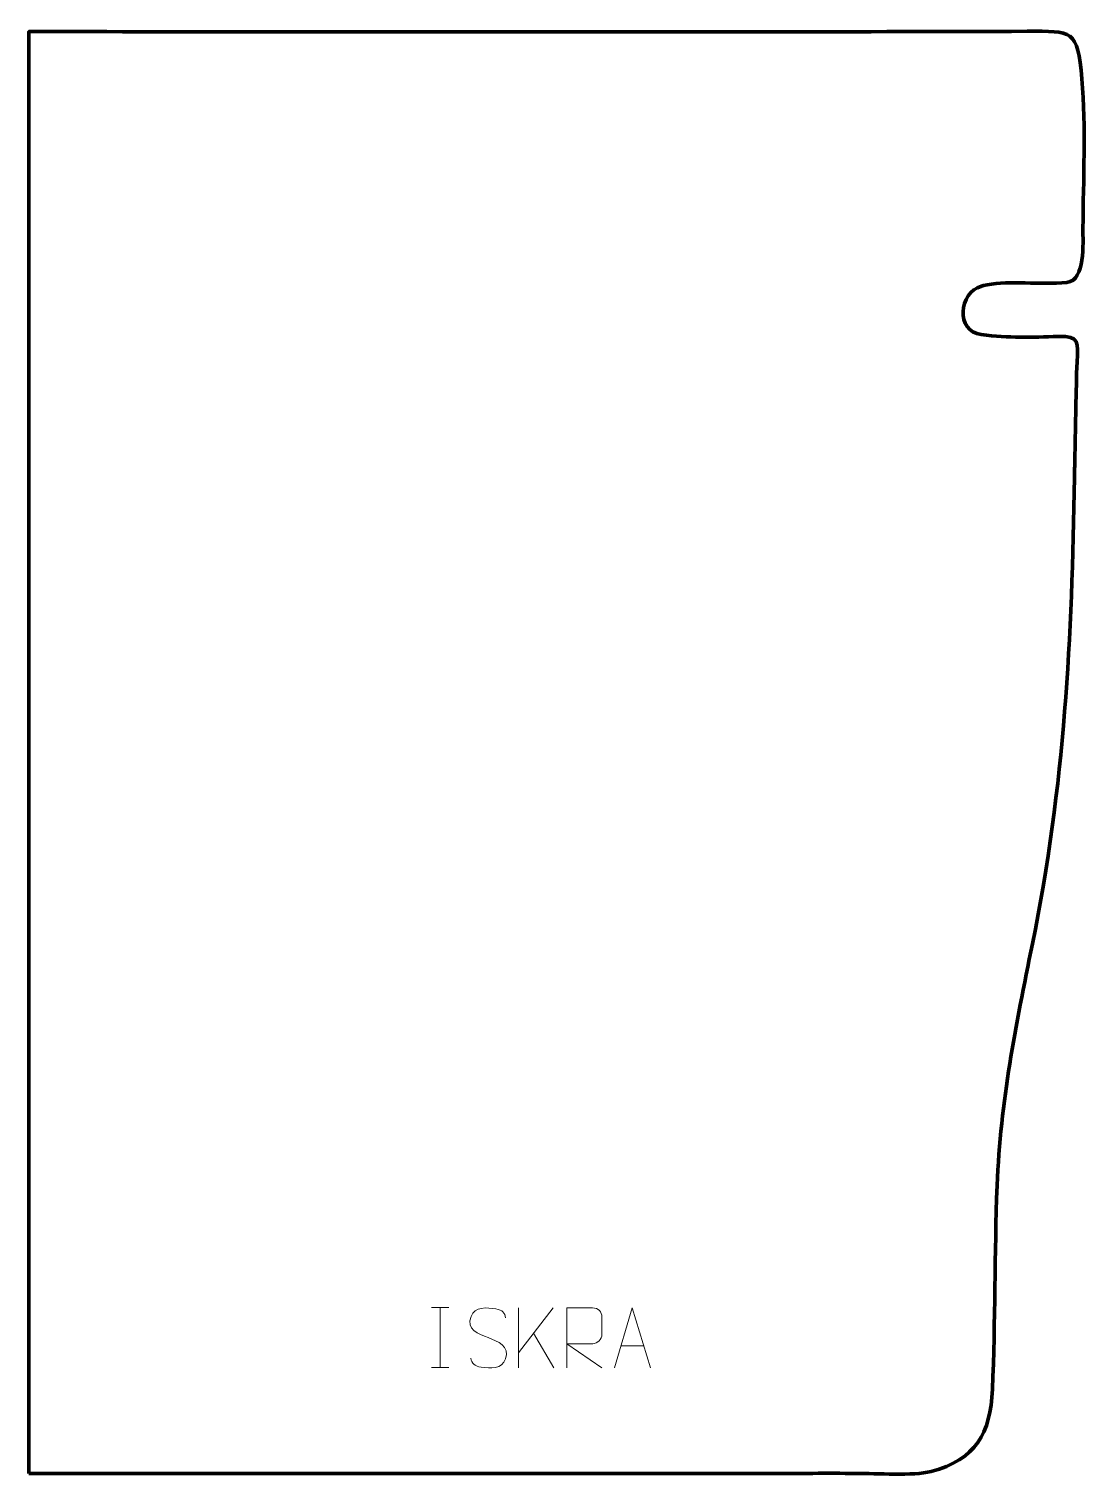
# Model space of a CAD drawing. Header units: millimetres. Extents: x 1461 to 1901, y 102 to 703.
import ezdxf

# ---------------------------------------------------------------- set-up
doc = ezdxf.new("R2010")
doc.units = ezdxf.units.MM
doc.header["$MEASUREMENT"] = 0
doc.layers.add('layer 2', color=7, linetype='Continuous')
doc.layers.add('layer 3', color=7, linetype='Continuous')

msp = doc.modelspace()

# ---------------------------------------------------------------- linework, layer by layer
at = {"layer": 'layer 2', "color": 142, "lineweight": 9}
for points in [[(1628.698, 171.6852), (1628.698, 171.6852), (1635.8613, 171.6852), (1635.8613, 171.6852)], [(1632.2796, 171.6852), (1632.2796, 171.6852), (1632.2796, 146.7488), (1632.2796, 146.7488)], [(1664.9009, 171.5113), (1664.9009, 171.5113), (1664.9009, 146.5749), (1664.9009, 146.5749)], [(1679.2673, 171.5113), (1679.2673, 171.5113), (1664.9009, 152.8844), (1664.9009, 152.8844)], [(1679.5923, 146.6706), (1679.5923, 146.6706), (1671.1277, 160.9744), (1671.1277, 160.9744)], [(1707.4745, 155.818), (1707.4745, 155.818), (1716.9637, 155.818), (1716.9637, 155.818)], [(1628.698, 146.7488), (1628.698, 146.7488), (1635.8613, 146.7488), (1635.8613, 146.7488)]]:
    msp.add_open_spline(points, degree=3, dxfattribs=at)
for points, knots in [([(1652.2659, 159.2169), (1648.0205, 160.6863), (1643.1157, 162.4808), (1645.1194, 167.9974), (1645.1194, 167.9974), (1646.6219, 172.1344), (1651.832, 171.7461), (1655.4331, 171.1455), (1655.4331, 171.1455), (1658.2917, 170.6686), (1659.1558, 169.4562), (1659.4662, 167.3736)], [0, 0, 0, 0, 0.25, 0.25, 0.25, 0.25, 0.5, 0.5, 0.5, 0.5, 1, 1, 1, 1]), ([(1684.9059, 146.5749), (1684.9059, 146.5749), (1684.9059, 171.5113), (1684.9059, 171.5113), (1684.9059, 171.5113), (1688.4982, 171.5113), (1692.0913, 171.5113), (1695.684, 171.5113), (1695.684, 171.5113), (1698.0077, 171.4736), (1699.5639, 169.9847), (1699.5599, 167.6199), (1699.5599, 167.6199), (1699.5594, 165.5858), (1699.5594, 162.5285), (1699.5599, 160.4939), (1699.5599, 160.4939), (1699.5533, 158.6197), (1697.7423, 156.6792), (1695.7342, 156.6602), (1695.7342, 156.6602), (1695.7342, 156.6602), (1684.9059, 156.6602), (1684.9059, 156.6602), (1684.9059, 156.6602), (1684.9059, 156.6602), (1699.5506, 146.5749), (1699.5506, 146.5749)], [0, 0, 0, 0, 0.125, 0.125, 0.125, 0.125, 0.25, 0.25, 0.25, 0.25, 0.375, 0.375, 0.375, 0.375, 0.5, 0.5, 0.5, 0.5, 0.625, 0.625, 0.625, 0.625, 0.75, 0.75, 0.75, 0.75, 1, 1, 1, 1]), ([(1704.7538, 146.5749), (1704.7538, 146.5749), (1712.1197, 171.5114), (1712.1197, 171.5114), (1712.1197, 171.5114), (1712.1197, 171.5114), (1719.6844, 146.5749), (1719.6844, 146.5749)], [0, 0, 0, 0, 0.33333333, 0.33333333, 0.33333333, 0.33333333, 1, 1, 1, 1]), ([(1652.2659, 159.2168), (1656.2816, 157.5712), (1661.3077, 155.6842), (1659.4749, 150.3276), (1659.4749, 150.3276), (1658.0162, 146.0641), (1653.1088, 146.3207), (1649.3852, 146.875), (1649.3852, 146.875), (1646.6371, 147.2845), (1645.417, 148.4972), (1645.0393, 150.6079)], [0, 0, 0, 0, 0.25, 0.25, 0.25, 0.25, 0.5, 0.5, 0.5, 0.5, 1, 1, 1, 1])]:
    msp.add_open_spline(points, degree=3, knots=knots, dxfattribs=at)
at = {"layer": 'layer 3', "color": 242, "lineweight": 158}
msp.add_open_spline([(1461.3028, 102.6883), (1461.3028, 102.6883), (1461.3028, 702.2126), (1461.3028, 702.2126), (1461.3028, 702.2126), (1599.6809, 702.1444), (1737.995, 701.9258), (1876.3623, 702.3313), (1876.3623, 702.3313), (1894.9267, 702.3857), (1897.4228, 703.323), (1899.1424, 682.546), (1899.1424, 682.546), (1900.8383, 662.0566), (1899.6742, 640.983), (1899.5291, 620.4155), (1899.5291, 620.4155), (1899.5284, 614.3251), (1900.6496, 598.7306), (1892.9045, 597.9265), (1892.9045, 597.9265), (1881.4867, 596.7413), (1869.1979, 598.9291), (1859.7371, 596.9286), (1859.7371, 596.9286), (1859.7371, 596.9286), (1858.1285, 596.5885), (1858.1285, 596.5885), (1858.1285, 596.5885), (1858.1285, 596.5885), (1857.3299, 596.3844), (1857.3299, 596.3844), (1857.3299, 596.3844), (1847.9049, 593.7795), (1846.4443, 577.5866), (1857.2776, 576.2394), (1857.2776, 576.2394), (1868.8968, 574.7945), (1877.9967, 575.1339), (1889.3116, 575.4338), (1889.3116, 575.4338), (1898.4047, 575.6747), (1897.3961, 572.9377), (1897.0962, 564.9407), (1897.0962, 564.9407), (1896.62, 552.2446), (1896.4876, 539.1634), (1896.202, 526.421), (1896.202, 526.421), (1896.1305, 523.2301), (1896.0697, 520.0403), (1896.0223, 516.849), (1896.0223, 516.849), (1895.0196, 450.0537), (1891.9363, 388.6673), (1878.5588, 322.912), (1878.5588, 322.912), (1871.5208, 288.318), (1865.338, 257.9264), (1863.8576, 222.3786), (1863.8576, 222.3786), (1862.7668, 194.1689), (1863.1068, 165.8443), (1861.9115, 137.7047), (1861.9115, 137.7047), (1861.1279, 119.2587), (1854.9529, 108.4134), (1836.4695, 103.5168), (1836.4695, 103.5168), (1828.9277, 101.6167), (1813.7385, 102.7153), (1805.2548, 102.7389), (1805.2548, 102.7389), (1793.2007, 102.7723), (1781.1463, 102.732), (1769.0921, 102.7291), (1769.0921, 102.7291), (1762.7438, 102.7283), (1756.3956, 102.7275), (1750.0474, 102.7266), (1750.0474, 102.7266), (1737.351, 102.7249), (1724.6545, 102.7232), (1711.958, 102.7216), (1711.958, 102.7216), (1705.6098, 102.7207), (1699.2616, 102.7199), (1692.9133, 102.719), (1692.9133, 102.719), (1629.4311, 102.7106), (1565.9488, 102.7022), (1502.4665, 102.6938), (1502.4665, 102.6938), (1496.4356, 102.693), (1490.4049, 102.6921), (1484.374, 102.6914), (1484.374, 102.6914), (1476.6844, 102.6904), (1468.9924, 102.6893), (1461.3028, 102.6883)], degree=3, knots=[0, 0, 0, 0, 0.03846154, 0.03846154, 0.03846154, 0.03846154, 0.07692308, 0.07692308, 0.07692308, 0.07692308, 0.11538462, 0.11538462, 0.11538462, 0.11538462, 0.15384615, 0.15384615, 0.15384615, 0.15384615, 0.19230769, 0.19230769, 0.19230769, 0.19230769, 0.23076923, 0.23076923, 0.23076923, 0.23076923, 0.26923077, 0.26923077, 0.26923077, 0.26923077, 0.30769231, 0.30769231, 0.30769231, 0.30769231, 0.34615385, 0.34615385, 0.34615385, 0.34615385, 0.38461538, 0.38461538, 0.38461538, 0.38461538, 0.42307692, 0.42307692, 0.42307692, 0.42307692, 0.46153846, 0.46153846, 0.46153846, 0.46153846, 0.5, 0.5, 0.5, 0.5, 0.53846154, 0.53846154, 0.53846154, 0.53846154, 0.57692308, 0.57692308, 0.57692308, 0.57692308, 0.61538462, 0.61538462, 0.61538462, 0.61538462, 0.65384615, 0.65384615, 0.65384615, 0.65384615, 0.69230769, 0.69230769, 0.69230769, 0.69230769, 0.73076923, 0.73076923, 0.73076923, 0.73076923, 0.76923077, 0.76923077, 0.76923077, 0.76923077, 0.80769231, 0.80769231, 0.80769231, 0.80769231, 0.84615385, 0.84615385, 0.84615385, 0.84615385, 0.88461538, 0.88461538, 0.88461538, 0.88461538, 0.92307692, 0.92307692, 0.92307692, 0.92307692, 1, 1, 1, 1], dxfattribs=at)

doc.saveas('drawing.dxf')
